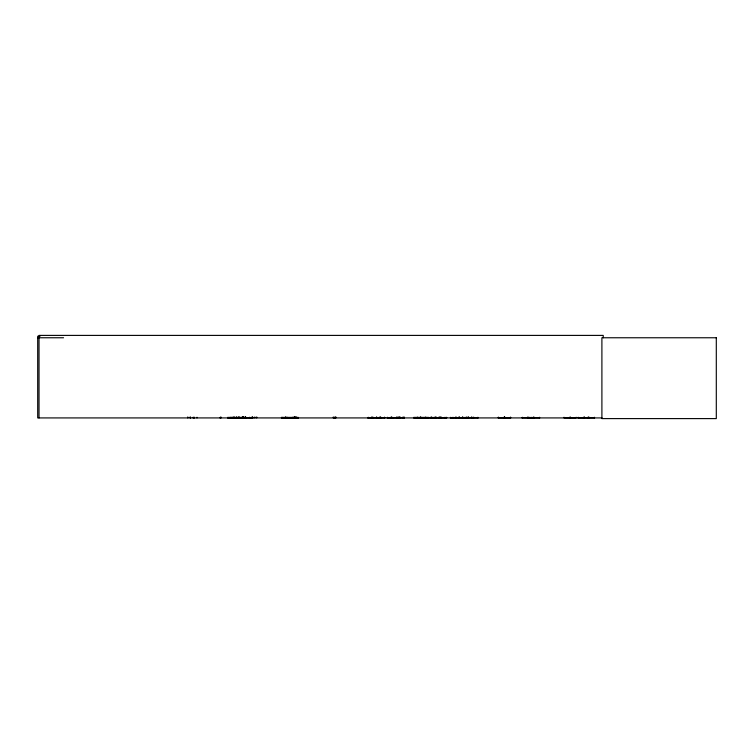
<?xml version="1.0" encoding="UTF-8"?>
<svg xmlns="http://www.w3.org/2000/svg" width="754" height="754" viewBox="0 0 754 754"><rect width="100%" height="100%" fill="white"/><g stroke="black" fill="none" stroke-linecap="round" stroke-linejoin="round"><path stroke-width="1.13" d="M251.242 417.923L251.242 417.254L251.299 417.82M402.956 417.895L402.966 417.254M510.364 417.895L510.383 417.254M432.9 417.895L432.994 417.254M445.001 417.82L445.011 417.254M242.072 417.895L242.157 417.311M462.296 417.82L462.334 417.254M425.313 417.82L425.36 417.254M577.969 417.923L594.652 417.857M578.205 417.82L578.252 417.254M589.185 417.82L589.232 417.254M220.036 417.923L220.328 417.311M242.958 417.839L242.939 417.085M243.231 417.754L243.306 417.085M379.479 417.839L379.319 417.311M379.837 417.82L379.922 417.254M450.298 417.923L478.093 417.857M367.688 417.923L385.058 417.857M387 417.923L404.361 417.857M333.89 417.857L334.361 417.82M436.274 417.839L436.312 417.311M521.985 417.839L539.807 417.857M450.656 417.839L450.722 417.311L450.779 417.923M281.308 417.839L298.593 417.839M373.371 417.839L373.447 417.311L373.522 417.923M392.674 417.839L392.749 417.311L392.825 417.923M234.192 417.839L234.277 417.311L234.353 417.923M40.056 336.246L37.7 336.246L37.7 417.923L602.05 417.923M37.7 337.764L63.562 337.764M227.576 417.396L242.675 417.396M281.826 417.396L296.925 417.396M413.663 417.396L428.753 417.396M227.548 417.612L242.703 417.612M281.798 417.593L296.953 417.593M413.635 417.612L428.79 417.612M227.567 417.876L251.384 417.895M413.644 417.876L446.707 417.895M399.639 417.839L399.469 417.254M400.006 417.839L400.035 417.085M242.75 417.839L242.665 417.311M403.927 417.839L403.842 417.311M398.706 417.839L398.63 417.311M384.615 417.839L384.54 417.311M298.188 417.839L298.113 417.311L298.028 417.923M459.638 417.839L459.582 417.311M417.424 417.839L417.367 417.311M441.561 417.839L441.524 417.311M430.581 417.839L430.543 417.311L430.506 417.923M466.707 417.923L466.5 417.311M446.632 417.82L446.613 417.254M434.615 417.839L434.596 417.254M239.753 417.857L239.659 417.254M498.554 417.839L498.554 417.254M390.845 417.895L390.836 417.254M603.228 337.764L603.228 335.398L39.029 335.398L39.029 417.923M594.378 417.254L594.378 417.923M588.506 417.085L588.506 417.923M588.12 417.085L588.12 417.923M584.501 417.085L584.501 417.923M584.124 417.085L584.124 417.923M583.398 417.254L583.398 417.923M576.16 417.254L576.207 417.923L564.03 417.895L564.03 417.254M569.892 417.085L569.93 417.923M539.402 417.254L539.402 417.923M533.973 417.085L533.973 417.923M533.644 417.085L533.644 417.923M531.881 417.254L531.881 417.923M529.883 417.254L529.883 417.923M528.13 417.085L528.13 417.923M527.8 417.085L527.8 417.923M522.371 417.254L522.371 417.923M510.675 417.254L510.694 417.923L498.243 417.895L498.262 417.254M504.794 417.085L504.794 417.923M504.567 417.085L504.567 417.923M504.369 417.085L504.369 417.923M504.143 417.085L504.143 417.923M477.876 417.254L477.876 417.923M471.91 417.085L471.91 417.923M471.514 417.085L471.514 417.923M468.696 417.085L468.696 417.923M468.3 417.085L468.3 417.923M467.923 417.254L467.923 417.923M467.848 417.254L467.763 417.923M466.453 417.085L466.472 417.923M465.105 417.254L465.105 417.923M462.899 417.085L462.899 417.923M462.607 417.085L462.607 417.923M459.516 417.254L459.516 417.923M459.252 417.085L459.186 417.923M458.828 417.085L458.828 417.923M456.104 417.085L456.104 417.923M455.812 417.085L455.812 417.923M452.975 417.254L452.975 417.923M441.486 417.254L441.486 417.923M440.638 417.085L440.638 417.923M440.223 417.085L440.223 417.923M439.394 417.085L439.394 417.923M438.969 417.085L438.969 417.923M436.34 417.254L436.34 417.923M435.614 417.085L435.614 417.923M435.237 417.085L435.237 417.923M431.618 417.085L431.618 417.923M431.231 417.085L431.231 417.923M425.831 417.254L425.831 417.923M420.76 417.085L420.76 417.923M420.459 417.085L420.459 417.923M417.311 417.254L417.311 417.923M404.229 417.085L404.229 417.923M403.767 417.254L403.767 417.923M402.843 417.254L402.843 417.923M399.856 417.085L399.856 417.923M399.394 417.254L399.394 417.923M398.555 417.254L398.555 417.923M398.084 417.085L398.084 417.923M397.104 417.085L397.122 417.923M396.679 417.085L396.698 417.923M391.524 417.085L391.524 417.923M391.345 417.085L391.345 417.923M387.603 417.254L387.603 417.923M384.465 417.254L384.465 417.923M380.732 417.085L380.732 417.923M380.544 417.085L380.544 417.923M379.243 417.254L379.243 417.923M376.764 417.085L376.764 417.923M376.472 417.085L376.472 417.923M372.212 417.085L372.212 417.923M372.033 417.085L372.033 417.923M371.402 417.254L371.402 417.923M368.301 417.254L368.301 417.923M335.85 417.085L335.85 417.923M335.662 416.915L335.662 417.923M334.54 417.254L334.54 417.923M334.465 417.254L334.465 417.923M333.306 416.915L333.306 417.923M296.756 416.915L296.756 417.923M295.248 416.915L295.248 417.923M294.852 416.915L294.852 417.923M294.296 417.085L294.296 417.923M294.117 417.085L294.117 417.923M292.816 417.254L292.816 417.923M287.086 417.254L287.086 417.923M285.785 417.085L285.785 417.923M285.606 417.085L285.606 417.923M281.864 417.254L281.864 417.923M256.728 416.915L256.728 417.923M254.824 416.915L254.824 417.923M252.467 416.915L252.467 417.923M252.175 417.085L252.175 417.923M249.404 417.254L249.404 417.923M245.993 417.254L245.993 417.923M245.474 417.085L245.474 417.923M245.455 417.085L245.399 417.923M245.069 417.085L245.041 417.923M244.975 417.085L244.975 417.923M243.665 417.085L243.665 417.923M243.231 417.311L243.24 417.923M243.061 417.085L243.061 417.923M242.59 417.254L242.59 417.923M242.175 417.254L242.175 417.923M238.905 417.085L238.933 417.923M238.537 417.085L238.537 417.923M236.756 417.085L236.756 417.923M236.351 417.085L236.351 417.923M234.004 417.085L234.004 417.923M233.891 417.085L233.891 417.923M232.807 417.254L232.807 417.923M230.95 417.254L230.95 417.923M221.063 417.085L221.063 417.923M220.404 417.254L220.366 417.923M196.992 417.254L196.992 417.923M194.475 417.254L194.475 417.923M193.797 417.254L193.835 417.923M193.156 417.254L193.156 417.923M190.592 417.254L190.592 417.923M190.149 416.915L190.149 417.923M187.793 416.915L187.793 417.923M230.535 417.754L230.526 417.82M473.701 417.754L473.729 417.254L473.701 417.754M716.3 337.764L601.899 337.764L601.899 418.602L716.3 418.602L716.3 337.764M570.354 417.923L570.354 417.085L570.316 417.923M252.873 417.923L252.873 417.254L252.835 417.923M239.197 417.923L239.197 417.254L239.112 417.923"/></g></svg>
